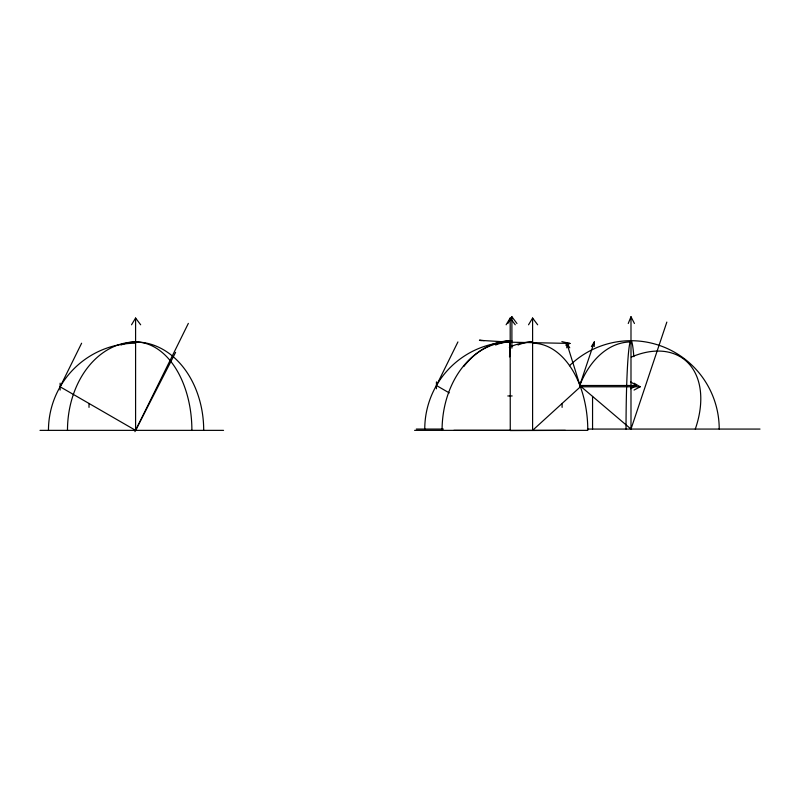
<?xml version="1.0" encoding="UTF-8"?>
<svg xmlns="http://www.w3.org/2000/svg" width="800" height="800" viewBox="0 0 800 800"><rect width="100%" height="100%" fill="white"/><g stroke="black" fill="none" stroke-linecap="round" stroke-linejoin="round"><path stroke-width="1.2" d="M515.26 324.79L510.18 318.05L510.26 430.56L565.37 430.36M509.57 356.71L510.15 343.12A1.05 0.67 -90 0 1 510.18 342.19L479.48 340.31L481.29 340.64M594.23 346.54L594.32 341.93L591.41 346.54M509.53 356.71L510.18 341.99A88.37 56.3 -90 0 0 495.61 345M594.32 341.93L579.72 385.5L630.99 429.07L666.84 322.09M628.24 323.5L630.99 316.76L634.44 323.5M81.62 343.22L60.13 386.79L135.59 430.36L188.35 323.38M457.92 341.93L436.44 385.5L449.27 392.91M134.93 431.65L175.6 352.36M131.53 324.79L135.59 318.05L140.67 324.79M506.12 324.79L510.18 318.05M507.84 323.5L511.9 316.76L516.97 323.5M528.54 324.79L532.6 318.05L537.67 324.79M634.05 383.18L640.19 386.79L580.4 386.79L532.6 430.36L532.6 318.05M630.6 388.78L636.42 385.5L630.6 381.89M634.05 390.07L640.19 386.79M565.64 345.06L569.98 343.43L561.86 341.63M636.42 385.5L579.72 385.5A87.13 59.2 -90 0 1 630.99 341.93M507.8 395.96L512.15 395.96M695.32 429.07L695.29 429.07A87.62 57.21 -53 0 0 631.32 357.08M416.3 429.07L443.38 429.07M587.47 429.07L760 429.07M40 430.36L223.56 430.36M414.59 430.36L587.79 430.36A87.13 55.19 90 0 0 580.4 386.79L566.79 343.22L566.79 347.83M453.88 430.36L510.18 430.36M510.18 342.19L569.98 343.43M479.48 340.31L484.26 340.64M566.79 343.22L569.76 347.83M630.99 316.76L630.99 429.07M592.56 396.41L592.56 429.07M562.1 403.46L562.1 407.37M511.9 316.76L511.9 348.16M436.44 381.89L436.44 388.78M135.59 318.05L135.59 430.36M89.01 403.46L89.01 407.37M60.13 383.18L60.13 390.07M67.48 430.36A88.37 68.11 -90 0 1 135.59 341.99A88.37 68.11 90 0 1 203.7 430.36M121.02 345A88.37 56.3 -90 0 1 191.89 430.36M48.46 430.36A87.13 87.13 0 0 1 135.59 343.22M463.74 366.58A88.37 68.11 -90 0 1 511.9 340.7A88.37 56.3 -90 0 0 497.33 343.71M424.76 429.07A87.13 87.13 0 0 1 503.92 342.3M509.32 347.32A88.37 68.11 -90 0 1 532.6 341.99A88.37 56.3 -90 0 0 518.03 345M532.6 343.22A87.13 55.19 -90 0 1 580.4 386.79M442.07 430.36A88.37 68.11 -90 0 1 510.18 341.99M626.03 429.07A88.37 4.97 -90 0 1 630.99 340.7A88.37 4.97 90 0 1 633.84 356.67M569.47 365.74A88.37 88.23 -90 0 1 719.22 429.07"/></g></svg>
